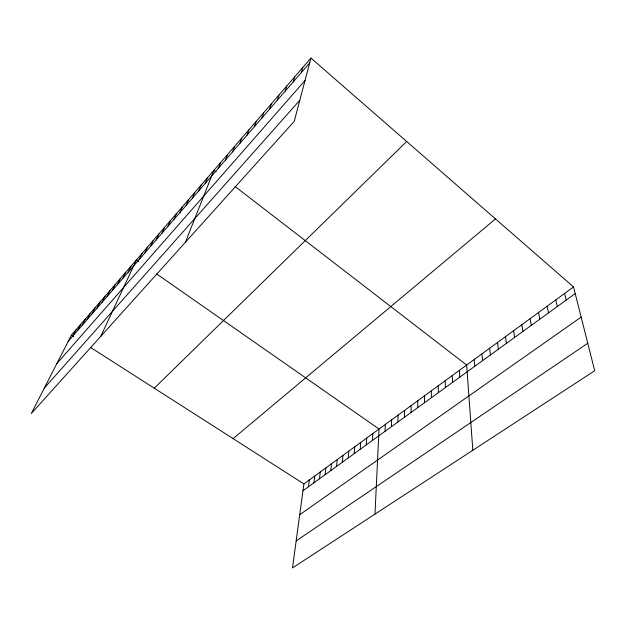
<?xml version="1.0" encoding="UTF-8"?>
<svg xmlns="http://www.w3.org/2000/svg" width="626" height="626" viewBox="0 0 626 626"><rect width="100%" height="100%" fill="white"/><g stroke="black" fill="none" stroke-linecap="round" stroke-linejoin="round"><path stroke-width="0.94" d="M411.055 412.464L411.102 405.617M404.427 417.26L404.529 410.421M397.886 422.002L398.042 415.155M391.422 426.689L391.633 419.843M385.029 431.314L385.303 424.467M374.982 514.11L379.043 429.037L156.711 273.992M372.478 440.407L372.853 433.56M366.312 444.875L366.742 438.028M360.216 449.288L360.701 442.441M354.199 453.647L354.723 446.808M348.244 457.958L348.823 451.119M342.359 462.223L342.985 455.384M336.538 466.433L337.211 459.601M330.786 470.603L331.506 463.772M325.097 474.719L325.864 467.896M319.479 478.796L320.285 471.973M313.916 482.818L314.761 476.003M308.422 486.801L309.307 479.985M573.533 286.943L303.907 483.929L292.491 567.938L594.7 370.741L573.533 286.943L310.95 58.062L71.38 335.16L31.3 413.543L294.236 121.327L310.95 58.062M301.364 72.522L302.741 67.553M293.203 81.928L294.674 76.881M285.182 91.177L286.739 86.067M277.295 100.27L278.93 95.097M269.54 109.221L271.246 103.979M261.903 118.024L263.687 112.727M254.391 126.687L256.245 121.334M246.996 135.216L248.921 129.801M239.719 143.604L241.714 138.143M232.551 151.868L234.617 146.351M225.501 159.998L227.629 154.434M218.56 168.003L220.743 162.392M185.374 242.309L213.967 170.233L216.166 171.931M205.187 183.426L207.48 177.729M198.739 190.86L201.095 185.124M192.393 198.176L194.796 192.401M186.141 205.391L188.59 199.584M179.967 212.504L182.471 206.658M173.887 219.515L176.438 213.638M167.893 226.432L170.491 220.524M161.985 233.248L164.622 227.308M156.156 239.961L158.84 233.999M150.412 246.597L153.127 240.603M144.739 253.131L147.501 247.113M139.152 259.579L141.946 253.538M100.778 336.326L136.468 259.868L138.729 261.449M128.189 272.216L131.061 266.128M122.821 278.406L125.724 272.294M117.524 284.517L120.458 278.382M112.297 290.542L115.262 284.392M107.14 296.497L110.137 290.331M102.046 302.366L105.074 296.184M97.014 308.164L100.074 301.967M92.053 313.892L95.136 307.671M87.155 319.542L90.269 313.305M82.319 325.121L85.457 318.877M77.538 330.622L80.707 324.37M72.827 336.068L76.012 329.792M68.164 341.436L309.651 62.96M56.809 363.651L305.019 80.511M44.305 388.112L299.791 100.27M154.278 388.198L406.673 141.499M233.091 438.623L495.495 218.92M302.984 490.745L575.208 293.563M299.721 514.721L581.155 317.108M296.161 540.919L587.759 343.267M71.38 335.16L73.719 336.655M90.801 347.587L303.907 483.929M235.094 186.525L466.644 365.036L472.826 450.266M564.605 293.469L566.17 300.104M555.81 299.901L557.273 306.552M547.132 306.239L548.493 312.914M538.579 312.484L539.839 319.182M530.144 318.65L531.31 325.356M521.818 324.73L522.898 331.451M513.617 330.724L514.603 337.461M505.518 336.639L506.418 343.384M497.537 342.469L498.351 349.23M489.657 348.228L490.385 354.997M481.887 353.901L482.536 360.686M474.218 359.512L474.782 366.304M459.398 370.334L459.813 377.142M452.23 375.569L452.582 382.384M445.164 380.733L445.446 387.557M438.184 385.835L438.396 392.659M431.283 390.874L431.431 397.706M424.475 395.851L424.553 402.682M417.745 400.765L417.761 407.604"/></g></svg>
